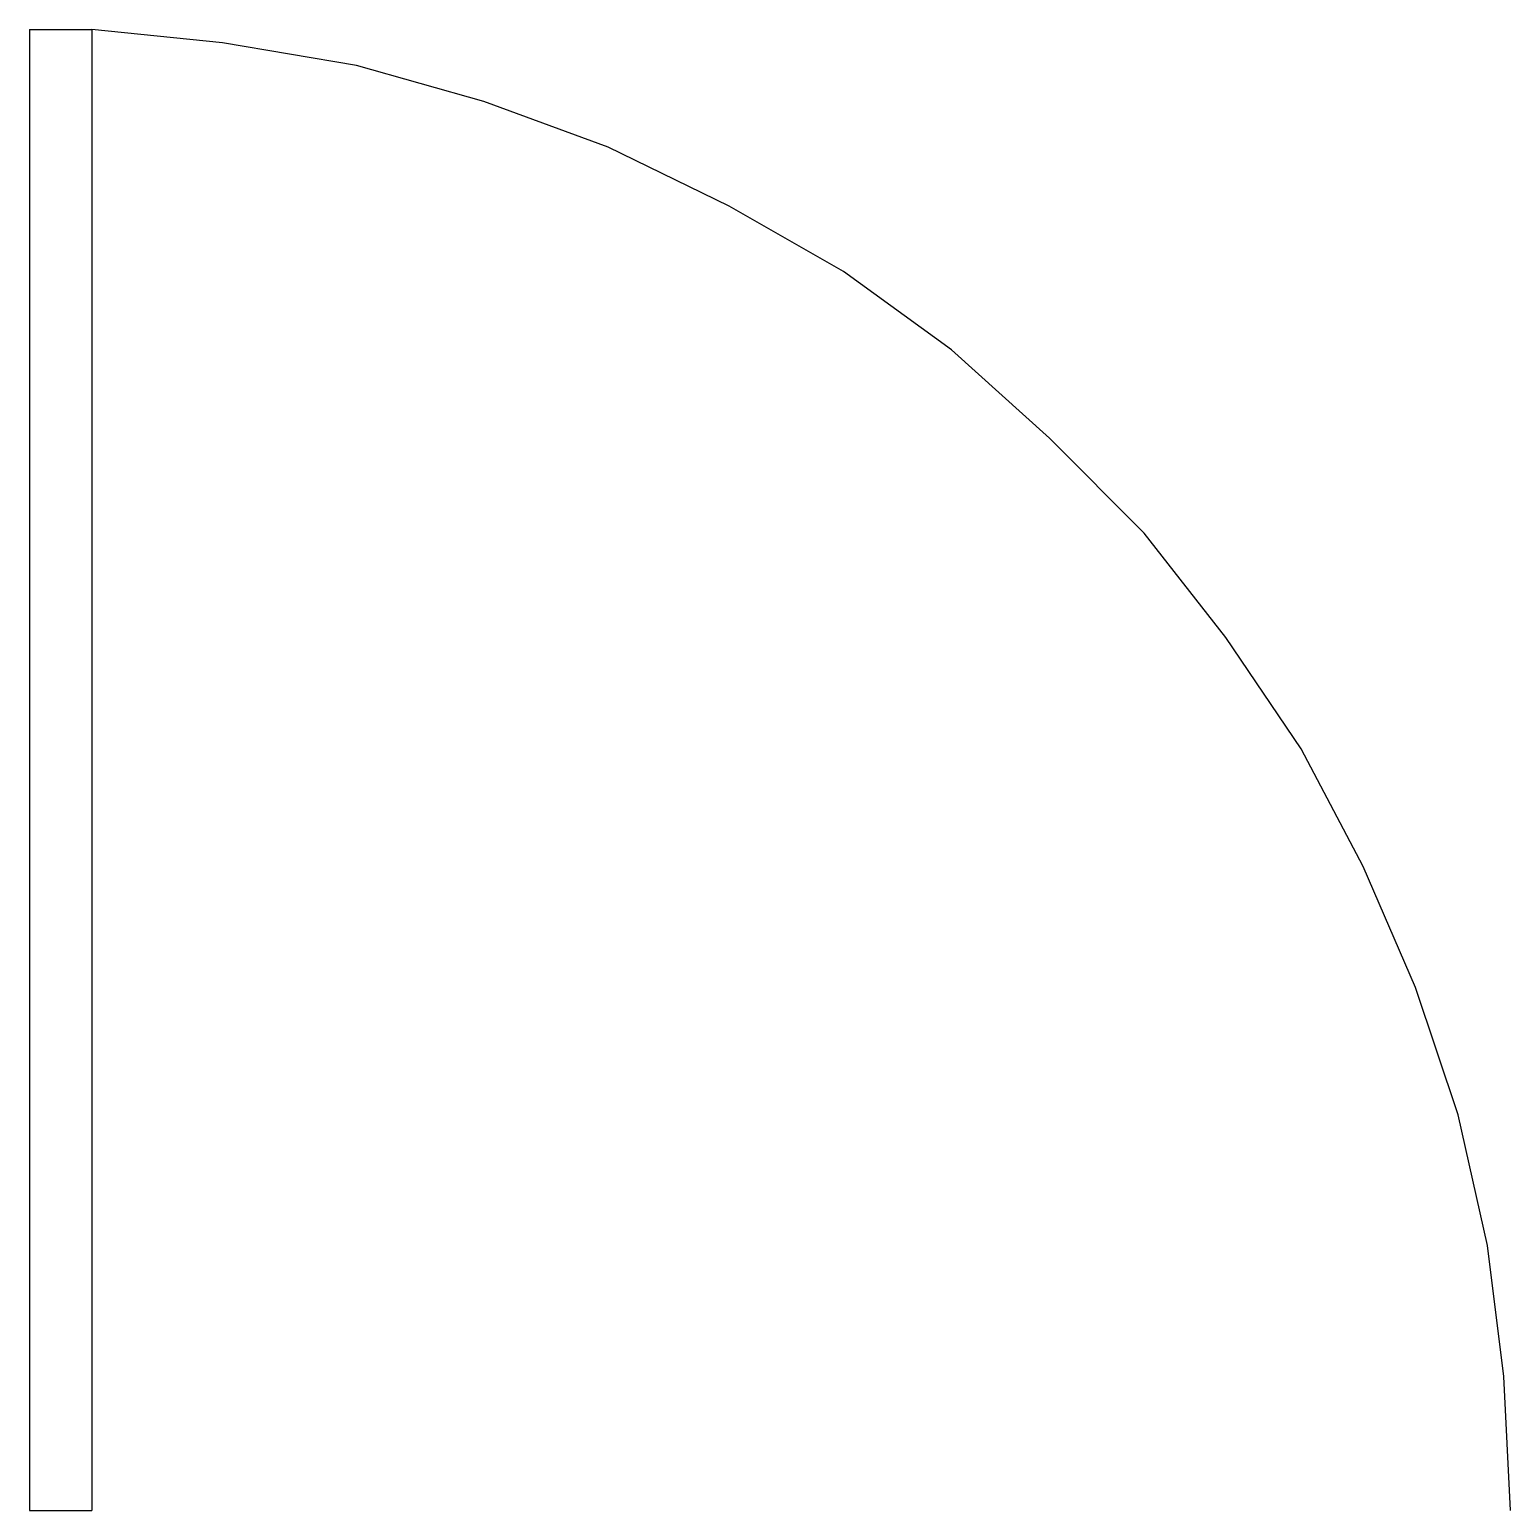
# Model space of a CAD drawing. Header units: millimetres. Extents: x 3.1 to 22.3, y 7.7 to 26.9.
import ezdxf

# ---------------------------------------------------------------- set-up
doc = ezdxf.new("R2010")
doc.units = ezdxf.units.MM

msp = doc.modelspace()

# ---------------------------------------------------------------- linework, layer by layer
at = {"layer": 'BTX_SYMBOL'}
for p, q in [((3.132631, 26.923965), (3.132631, 7.746965)), ((3.132631, 26.923965), (3.936965, 26.923965)), ((3.936965, 26.923965), (3.936965, 7.746965)), ((5.630298, 26.754631), (3.936965, 26.923965)), ((7.365965, 26.458298), (5.630298, 26.754631)), ((9.016965, 25.992631), (7.365965, 26.458298)), ((10.625631, 25.399965), (9.016965, 25.992631)), ((12.191965, 24.637965), (10.625631, 25.399965)), ((13.673631, 23.791298), (12.191965, 24.637965)), ((15.070631, 22.775298), (13.673631, 23.791298)), ((16.340631, 21.632298), (15.070631, 22.775298)), ((17.568298, 20.404631), (16.340631, 21.632298)), ((18.626631, 19.049965), (17.568298, 20.404631)), ((19.600298, 17.610631), (18.626631, 19.049965)), ((20.404631, 16.086631), (19.600298, 17.610631)), ((21.081965, 14.520298), (20.404631, 16.086631)), ((21.632298, 12.869298), (21.081965, 14.520298)), ((22.013298, 11.175965), (21.632298, 12.869298)), ((22.224965, 9.482631), (22.013298, 11.175965)), ((22.309631, 7.746965), (22.224965, 9.482631)), ((3.132631, 7.746965), (3.936965, 7.746965))]:
    msp.add_line(p, q, dxfattribs=at)

doc.saveas('drawing.dxf')
